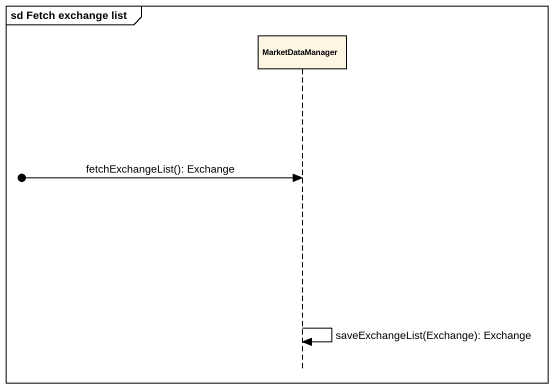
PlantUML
@startuml
mainframe sd Fetch exchange list
hide footbox
participant MarketDataManager

[o-> MarketDataManager : fetchExchangeList(): Exchange
MarketDataManager -> MarketDataManager : saveExchangeList(Exchange): Exchange
@enduml
